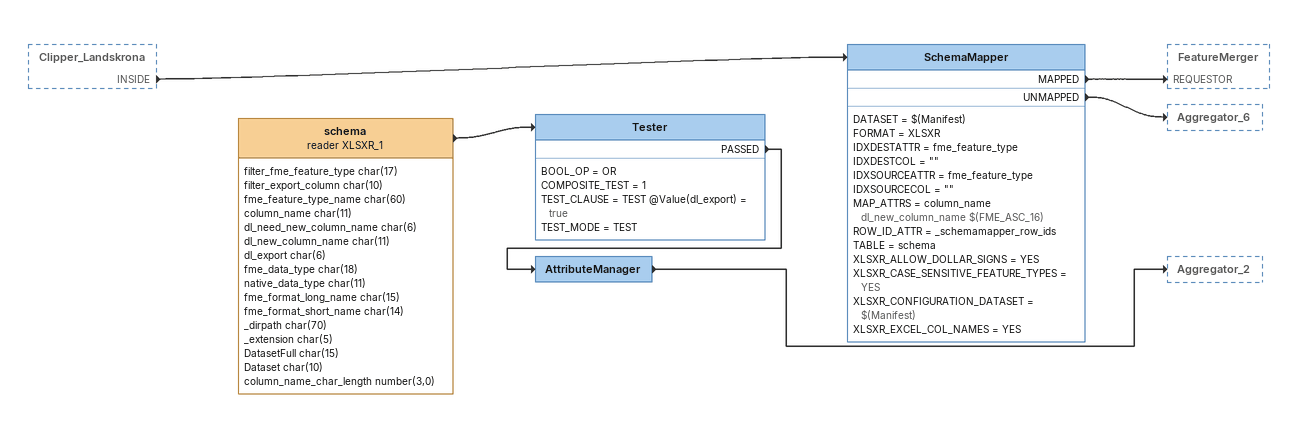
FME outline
Clipper_Landskrona [outside]
    INSIDE -> SchemaMapper
SchemaMapper
    DATASET = $(Manifest)
    FORMAT = XLSXR
    IDXDESTATTR = fme_feature_type
    IDXDESTCOL = ""
    IDXSOURCEATTR = fme_feature_type
    IDXSOURCECOL = ""
    MAP_ATTRS = column_name dl_new_column_name $(FME_ASC_16)
    ROW_ID_ATTR = _schemamapper_row_ids
    TABLE = schema
    XLSXR_ALLOW_DOLLAR_SIGNS = YES
    XLSXR_CASE_SENSITIVE_FEATURE_TYPES = YES
    XLSXR_CONFIGURATION_DATASET = $(Manifest)
    XLSXR_EXCEL_COL_NAMES = YES
    MAPPED -> FeatureMerger [REQUESTOR]
    UNMAPPED -> Aggregator_6
schema (reader XLSXR_1)
    attributes: filter_fme_feature_type char(17), filter_export_column char(10), fme_feature_type_name char(60), column_name char(11), dl_need_new_column_name char(6), dl_new_column_name char(11), dl_export char(6), fme_data_type char(18), native_data_type char(11), fme_format_long_name char(15), fme_format_short_name char(14), _dirpath char(70), _extension char(5), DatasetFull char(15), Dataset char(10), column_name_char_length number(3,0)
    -> Tester
Tester
    BOOL_OP = OR
    COMPOSITE_TEST = 1
    TEST_CLAUSE = TEST @Value(dl_export) = true
    TEST_MODE = TEST
    PASSED -> AttributeManager
AttributeManager
    -> Aggregator_2
